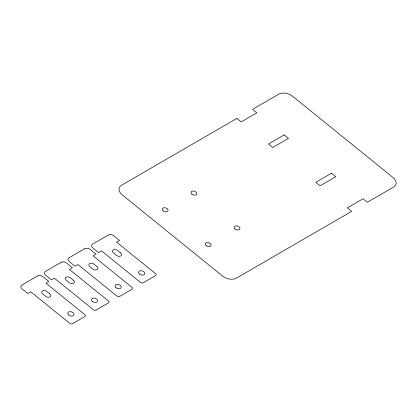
<?xml version="1.0" encoding="UTF-8"?>
<svg xmlns="http://www.w3.org/2000/svg" width="417" height="417" viewBox="0 0 417 417"><rect width="100%" height="100%" fill="white"/><g stroke="black" fill="none" stroke-linecap="round" stroke-linejoin="round"><path stroke-width="0.63" d="M236.84 118.444L121.545 185.226A9.998 6.531 18 0 0 122.171 194.828L222.657 276.127A9.998 6.531 18 0 0 236.387 278.139L351.682 211.362L347.377 207.875L363.098 198.768L367.408 202.255L393.612 187.077A9.998 6.531 18 0 0 392.986 177.475L292.494 96.176A9.998 6.531 18 0 0 278.77 94.164L252.561 109.337L256.872 112.825L241.146 121.931L236.84 118.444M37.587 275.981L21.866 285.087A3.998 2.611 18 0 0 22.117 288.924L27.861 293.573L30.806 291.864L69.712 323.337A2.002 1.308 18 0 0 72.454 323.743L84.901 316.534A2.002 1.308 18 0 0 84.776 314.611L45.875 283.138L48.82 281.428L43.081 276.784A3.998 2.611 18 0 0 37.587 275.981M61.174 262.319L45.448 271.425A3.998 2.611 18 0 0 45.698 275.267L51.442 279.911L54.392 278.207L93.293 309.68A2.002 1.308 18 0 0 96.04 310.081L108.488 302.872A2.002 1.308 18 0 0 108.363 300.954L69.457 269.476L72.407 267.771L66.663 263.122A3.998 2.611 18 0 0 61.174 262.319M84.755 248.657L69.034 257.763A3.998 2.611 18 0 0 69.285 261.605L75.024 266.255L77.974 264.545L116.875 296.018A2.002 1.308 18 0 0 119.622 296.419L132.069 289.21A2.002 1.308 18 0 0 131.944 287.292L93.043 255.819L95.988 254.109L90.249 249.465A3.998 2.611 18 0 0 84.755 248.657M108.337 235L92.616 244.107A3.998 2.611 18 0 0 92.866 247.948L98.61 252.593L101.555 250.883L140.461 282.361A2.002 1.308 18 0 0 143.208 282.762L155.65 275.554A2.002 1.308 18 0 0 155.525 273.63L116.624 242.157L119.575 240.453L113.831 235.803A3.998 2.611 18 0 0 108.337 235M284.144 134.889L268.423 143.995L272.728 147.482L288.455 138.376L284.144 134.889M331.52 173.217L315.794 182.323L320.1 185.81L335.826 176.704L331.52 173.217M120.534 252.869L117.662 250.544A3.2 2.09 18 0 0 113.268 249.903A3.2 2.09 18 0 0 113.471 252.973L116.338 255.298A3.2 2.09 18 0 0 120.732 255.939A3.2 2.09 18 0 0 120.534 252.869M96.947 266.526L94.08 264.206A3.2 2.09 18 0 0 89.686 263.56A3.2 2.09 18 0 0 89.884 266.635L92.756 268.955A3.2 2.09 18 0 0 97.151 269.601A3.2 2.09 18 0 0 96.947 266.526M73.366 280.188L70.494 277.863A3.2 2.09 18 0 0 66.1 277.222A3.2 2.09 18 0 0 66.303 280.292L69.175 282.617A3.2 2.09 18 0 0 73.564 283.258A3.2 2.09 18 0 0 73.366 280.188M49.779 293.849L46.913 291.525A3.2 2.09 18 0 0 42.518 290.878A3.2 2.09 18 0 0 42.716 293.954L45.589 296.273A3.2 2.09 18 0 0 49.983 296.92A3.2 2.09 18 0 0 49.779 293.849M163.13 210.887A2.997 1.96 18 0 0 167.978 210.778A2.997 1.96 18 0 0 164.334 207.713A2.997 1.96 18 0 0 163.13 210.887M191.956 194.197A2.997 1.96 18 0 0 196.803 194.082A2.997 1.96 18 0 0 193.154 191.017A2.997 1.96 18 0 0 191.956 194.197M235.021 229.037A2.997 1.96 18 0 0 239.869 228.923A2.997 1.96 18 0 0 236.22 225.863A2.997 1.96 18 0 0 235.021 229.037M206.196 245.733A2.997 1.96 18 0 0 211.044 245.618A2.997 1.96 18 0 0 207.4 242.558A2.997 1.96 18 0 0 206.196 245.733M139.544 274.068A3.2 2.09 18 0 0 144.715 273.948A3.2 2.09 18 0 0 140.821 270.68A3.2 2.09 18 0 0 139.544 274.068M68.789 315.049A3.2 2.09 18 0 0 73.96 314.924A3.2 2.09 18 0 0 70.072 311.655A3.2 2.09 18 0 0 68.789 315.049M92.376 301.387A3.2 2.09 18 0 0 97.547 301.267A3.2 2.09 18 0 0 93.653 297.999A3.2 2.09 18 0 0 92.376 301.387M115.957 287.725A3.2 2.09 18 0 0 121.128 287.605A3.2 2.09 18 0 0 117.24 284.337A3.2 2.09 18 0 0 115.957 287.725"/></g></svg>
